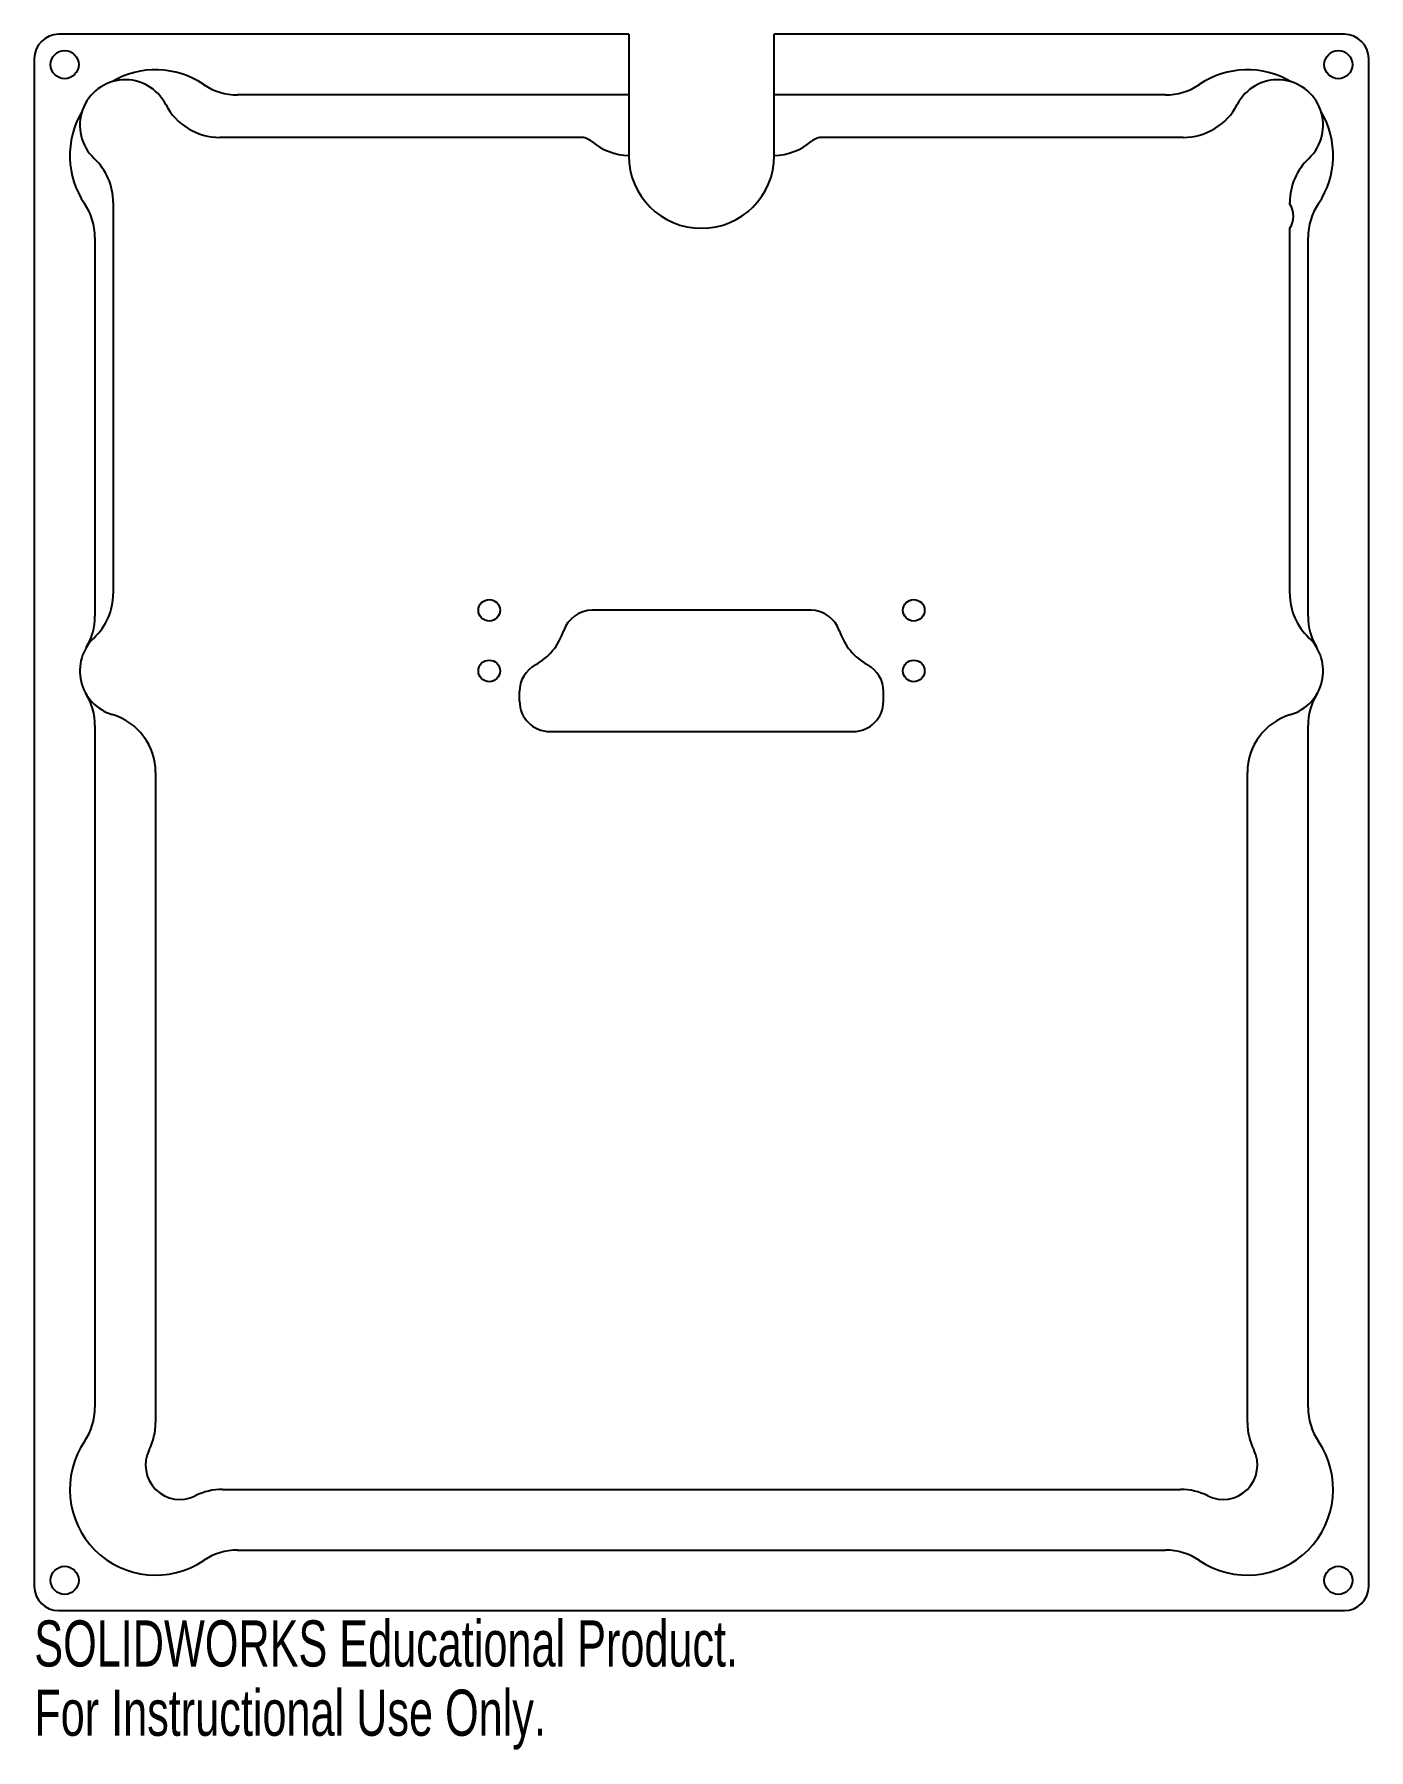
# Model space of a CAD drawing. Header units: inches. Extents: x 0 to 5.5, y -0.57 to 6.5.
import ezdxf

# ---------------------------------------------------------------- set-up
doc = ezdxf.new("R2010")
doc.units = ezdxf.units.IN
doc.header["$MEASUREMENT"] = 0
doc.styles.add('SLDTEXTSTYLE0', font='TXT', dxfattribs={"width": 0.7})

msp = doc.modelspace()

# ---------------------------------------------------------------- linework, layer by layer
at = {"color": 7, "linetype": 'Continuous', "lineweight": 25}
for p, q in [((2.45, 6.5), (0.1, 6.5)), ((2.45, 6.5), (2.45, 6)), ((3.05, 6), (3.05, 6.5)), ((5.4, 6.5), (3.05, 6.5)), ((0, 6.4), (0, 0.1)), ((5.5, 0.1), (5.5, 6.4)), ((2.45, 6.25), (0.838, 6.25)), ((4.662, 6.25), (3.05, 6.25)), ((2.25, 6.075), (0.7641, 6.075)), ((4.7359, 6.075), (3.25, 6.075)), ((0.325, 5.8066), (0.325, 4.1934)), ((5.175, 5.7997), (5.175, 5.8066)), ((0.25, 5.662), (0.25, 4.1003)), ((5.175, 4.1934), (5.175, 5.7003)), ((5.25, 4.1003), (5.25, 5.662)), ((3.2, 4.125), (2.3, 4.125)), ((2, 3.75), (2, 3.7901)), ((3.5, 3.75), (3.5, 3.7901)), ((0.25, 3.6497), (0.25, 0.838)), ((2.125, 3.625), (3.375, 3.625)), ((5.25, 0.838), (5.25, 3.6497)), ((0.5, 3.4557), (0.5, 0.7752)), ((5, 0.7752), (5, 3.4557)), ((0.7752, 0.5), (4.7248, 0.5)), ((0.838, 0.25), (4.662, 0.25)), ((0.1, 0), (5.4, 0))]:
    msp.add_line(p, q, dxfattribs=at)
for centre, radius in [((0.125, 6.375), 0.058), ((5.375, 6.375), 0.058), ((1.875, 4.125), 0.0445), ((3.625, 4.125), 0.0445), ((1.875, 3.875), 0.0445), ((3.625, 3.875), 0.0445), ((0.125, 0.125), 0.058), ((5.375, 0.125), 0.058)]:
    msp.add_circle(centre, radius, dxfattribs=at)
for centre, radius, start, end in [((0.1, 6.4), 0.1, 90, 180), ((5.4, 6.4), 0.1, 0, 90), ((0.375, 6.125), 0.1875, 27.20289, 226.70819), ((0.5, 6), 0.3536, 55.9375, 120.63849), ((5, 6), 0.3536, 59.36151, 124.0625), ((5.125, 6.125), 0.1875, 313.29181, 152.79711), ((0.838, 6.5), 0.25, 235.9375, 270), ((4.662, 6.5), 0.25, 270, 304.0625), ((0.5, 6), 0.3536, 149.36151, 214.0625), ((0.7641, 6.325), 0.25, 207.20289, 270), ((4.7359, 6.325), 0.25, 270, 332.79711), ((5, 6), 0.3536, 325.9375, 30.63849), ((2.25, 6), 0.075, 50.25119, 90), ((2.4578, 6.2499), 0.25, 230.25119, 268.20922), ((3.0422, 6.2499), 0.25, 271.79078, 309.74881), ((3.25, 6), 0.075, 90, 129.74881), ((0.075, 5.8066), 0.25, 0, 46.70819), ((2.75, 6), 0.3, 180, 0), ((5.425, 5.8066), 0.25, 133.29181, 180), ((0, 5.662), 0.25, 0, 34.0625), ((5.5, 5.662), 0.25, 145.9375, 180), ((5.1, 5.75), 0.09, 326.44269, 33.55731), ((0.075, 4.1934), 0.25, 313.29181, 0), ((5.425, 4.1934), 0.25, 180, 226.70819), ((2.3, 4), 0.125, 90, 161.54452), ((3.2, 4), 0.125, 18.45548, 90), ((0, 4.1003), 0.25, 328.99728, 0), ((1.9443, 4.1187), 0.25, 298.80978, 341.54452), ((3.5557, 4.1187), 0.25, 198.45548, 241.19022), ((5.5, 4.1003), 0.25, 180, 211.00272), ((0.375, 3.875), 0.1875, 133.29181, 253.39845), ((5.125, 3.875), 0.1875, 286.60155, 46.70819), ((2.125, 3.7901), 0.125, 118.80978, 180), ((3.375, 3.7901), 0.125, 0, 61.19022), ((0, 3.6497), 0.25, 0, 31.00272), ((2.125, 3.75), 0.125, 180, 270), ((3.375, 3.75), 0.125, 270, 0), ((5.5, 3.6497), 0.25, 148.99728, 180), ((0.25, 3.4557), 0.25, 0, 73.39845), ((5.25, 3.4557), 0.25, 106.60155, 180), ((0, 0.838), 0.25, 325.9375, 0), ((5.5, 0.838), 0.25, 180, 214.0625), ((0.25, 0.7752), 0.25, 333.40292, 0), ((5.25, 0.7752), 0.25, 180, 206.59708), ((0.5, 0.5), 0.3536, 145.9375, 304.0625), ((0.6, 0.6), 0.1414, 153.40292, 296.59708), ((5, 0.5), 0.3536, 235.9375, 34.0625), ((4.9, 0.6), 0.1414, 243.40292, 26.59708), ((0.7752, 0.25), 0.25, 90, 116.59708), ((4.7248, 0.25), 0.25, 63.40292, 90), ((0.838, 0), 0.25, 90, 124.0625), ((4.662, 0), 0.25, 55.9375, 90), ((0.1, 0.1), 0.1, 180, 270), ((5.4, 0.1), 0.1, 270, 0)]:
    msp.add_arc(centre, radius, start, end, dxfattribs=at)

# ---------------------------------------------------------------- texts
at = {"color": 7, "linetype": 'Continuous', "char_height": 0.1903, "attachment_point": 1, "style": 'SLDTEXTSTYLE0'}
for s, insert in [('SOLIDWORKS Educational Product.', (0, -0.0401)), ('For Instructional Use Only.', (0, -0.3256))]:
    msp.add_mtext(s, dxfattribs=dict(at, insert=insert))

doc.saveas('drawing.dxf')
